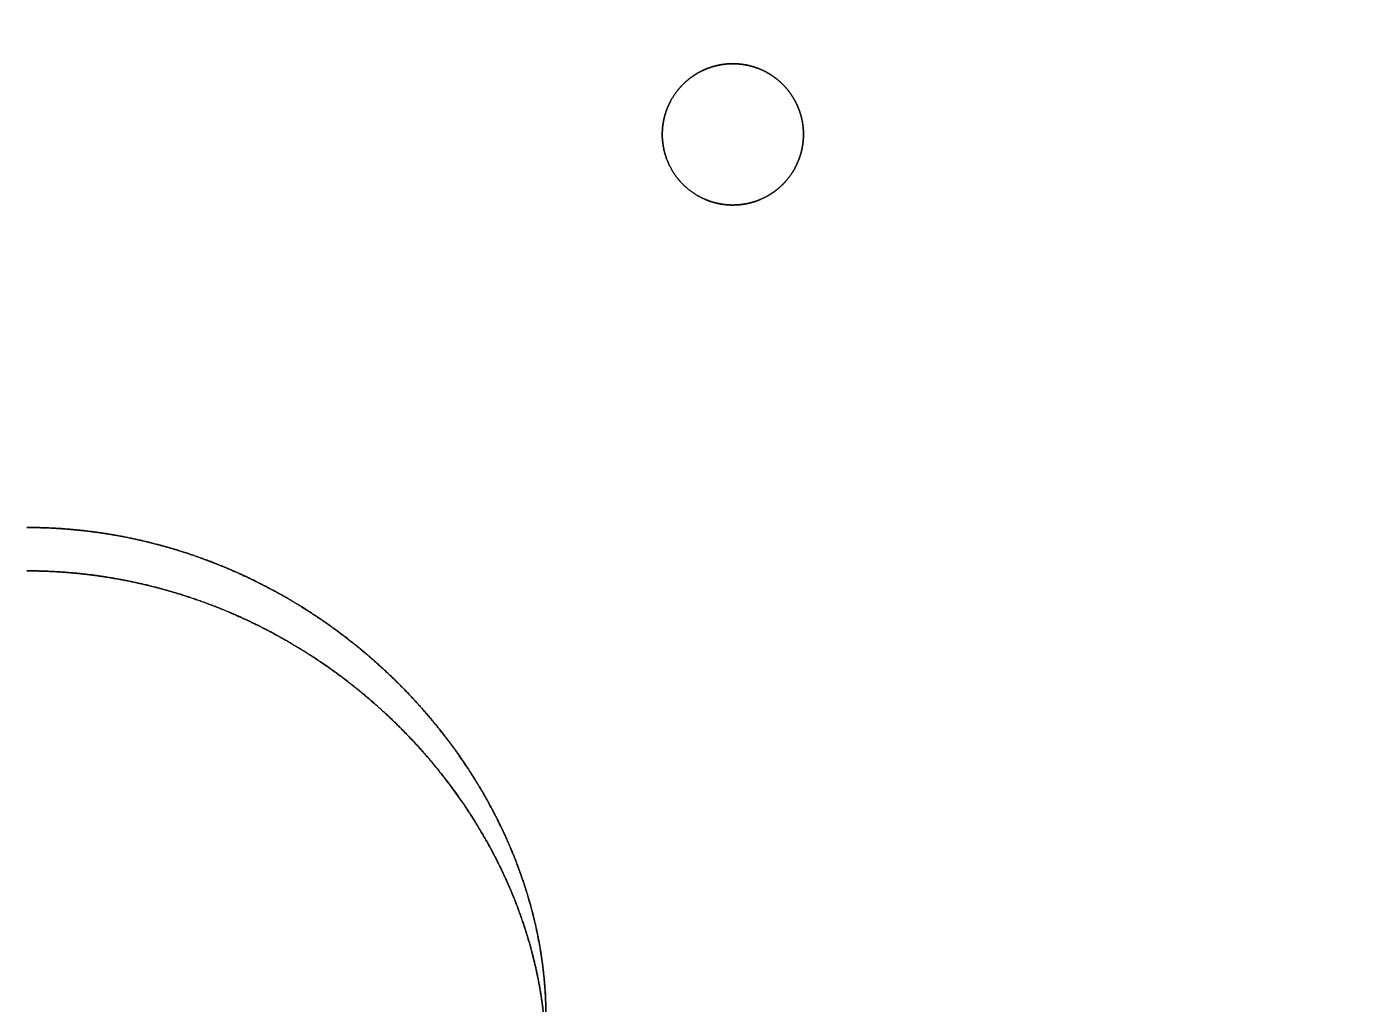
# Model space of a CAD drawing. Header units: millimetres. Extents: x -123 to 47, y -44 to 44.
# Drawn here: x -17 to 15.23, y -20.93 to 2.59 of the extents above; entities that cross this region are included whole.
import ezdxf

# ---------------------------------------------------------------- set-up
doc = ezdxf.new("R2010")
doc.units = ezdxf.units.MM

msp = doc.modelspace()

# ---------------------------------------------------------------- linework, layer by layer
for p, q in [((1.7, 0, 42.45), (1.7, 0, 44.45)), ((1.7, 0, 42.45), (1.7, 0, 44.45)), ((1.7, 0, -44.45), (1.7, 0, -42.45)), ((1.7, 0, -44.45), (1.7, 0, -42.45))]:
    msp.add_line(p, q)
for radius in [44.45, 44.45, 42.45, 42.45]:
    msp.add_circle((3, 0), radius)
for points, degree, knots in [([(1.7, 0, 44.45), (1.7, -0.154, 44.45), (1.684, -0.307, 44.449), (1.651, -0.456, 44.448), (1.605, -0.599, 44.446), (1.545, -0.734, 44.444), (1.474, -0.858, 44.442), (1.328, -1.068, 44.437), (1.254, -1.158, 44.435), (1.174, -1.24, 44.433), (1.09, -1.314, 44.431), (1.002, -1.38, 44.429), (0.912, -1.439, 44.427), (0.708, -1.551, 44.423), (0.594, -1.601, 44.421), (0.478, -1.641, 44.42), (0.359, -1.67, 44.419), (0.24, -1.69, 44.418), (0.12, -1.7, 44.417), (-0.088, -1.7, 44.417), (-0.176, -1.695, 44.418), (-0.264, -1.684, 44.418), (-0.352, -1.668, 44.419), (-0.439, -1.647, 44.42), (-0.525, -1.62, 44.42), (-0.644, -1.574, 44.422), (-0.679, -1.559, 44.423), (-0.714, -1.544, 44.423), (-0.748, -1.527, 44.424), (-0.783, -1.51, 44.424), (-0.816, -1.492, 44.425), (-1.04, -1.362, 44.429), (-1.227, -1.216, 44.434), (-1.397, -1.032, 44.439), (-1.54, -0.812, 44.444), (-1.644, -0.56, 44.448), (-1.7, -0.286, 44.45), (-1.7, 0.137, 44.45), (-1.687, 0.274, 44.45), (-1.662, 0.407, 44.449), (-1.624, 0.536, 44.447), (-1.576, 0.659, 44.445), (-1.519, 0.774, 44.443), (-1.386, 0.993, 44.439), (-1.31, 1.096, 44.437), (-1.227, 1.189, 44.434), (-1.139, 1.274, 44.432), (-1.046, 1.349, 44.43), (-0.949, 1.415, 44.428), (-0.816, 1.492, 44.425), (-0.783, 1.51, 44.424), (-0.748, 1.527, 44.424), (-0.714, 1.544, 44.423), (-0.679, 1.559, 44.423), (-0.644, 1.574, 44.422), (-0.525, 1.62, 44.42), (-0.439, 1.647, 44.42), (-0.352, 1.668, 44.419), (-0.264, 1.684, 44.418), (-0.176, 1.695, 44.418), (-0.088, 1.7, 44.417), (0.12, 1.7, 44.417), (0.24, 1.69, 44.418), (0.359, 1.67, 44.419), (0.478, 1.641, 44.42), (0.594, 1.601, 44.421), (0.708, 1.551, 44.423), (0.912, 1.439, 44.427), (1.002, 1.38, 44.429), (1.09, 1.314, 44.431), (1.174, 1.24, 44.433), (1.254, 1.158, 44.435), (1.328, 1.068, 44.437), (1.474, 0.858, 44.442), (1.545, 0.734, 44.444), (1.605, 0.599, 44.446), (1.651, 0.456, 44.448), (1.684, 0.307, 44.449), (1.7, 0.154, 44.45), (1.7, 0, 44.45)], 7, [0, 0, 0, 0, 0, 0, 0, 0, 0.250803, 0.250803, 0.250803, 0.250803, 0.250803, 0.250803, 0.468936, 0.468936, 0.468936, 0.468936, 0.468936, 0.468936, 0.729245, 0.729245, 0.729245, 0.729245, 0.729245, 0.729245, 0.920579, 0.920579, 0.920579, 0.920579, 0.920579, 0.920579, 1, 1, 1, 1, 1, 1, 1.451097, 1.451097, 1.451097, 1.451097, 1.451097, 1.451097, 1.667392, 1.667392, 1.667392, 1.667392, 1.667392, 1.667392, 1.895177, 1.895177, 1.895177, 1.895177, 1.895177, 1.895177, 1.972062, 1.972062, 1.972062, 1.972062, 1.972062, 1.972062, 2.157284, 2.157284, 2.157284, 2.157284, 2.157284, 2.157284, 2.409279, 2.409279, 2.409279, 2.409279, 2.409279, 2.409279, 2.620445, 2.620445, 2.620445, 2.620445, 2.620445, 2.620445, 2.863237, 2.863237, 2.863237, 2.863237, 2.863237, 2.863237, 2.863237, 2.863237]), ([(1.7, 0, -44.45), (1.7, 0.154, -44.45), (1.684, 0.307, -44.449), (1.651, 0.456, -44.448), (1.605, 0.599, -44.446), (1.545, 0.734, -44.444), (1.474, 0.858, -44.442), (1.328, 1.068, -44.437), (1.254, 1.158, -44.435), (1.174, 1.24, -44.433), (1.09, 1.314, -44.431), (1.002, 1.38, -44.429), (0.912, 1.439, -44.427), (0.708, 1.551, -44.423), (0.594, 1.601, -44.421), (0.478, 1.641, -44.42), (0.359, 1.67, -44.419), (0.24, 1.69, -44.418), (0.12, 1.7, -44.417), (-0.088, 1.7, -44.417), (-0.176, 1.695, -44.418), (-0.264, 1.684, -44.418), (-0.352, 1.668, -44.419), (-0.439, 1.647, -44.42), (-0.525, 1.62, -44.42), (-0.644, 1.574, -44.422), (-0.679, 1.559, -44.423), (-0.714, 1.544, -44.423), (-0.748, 1.527, -44.424), (-0.783, 1.51, -44.424), (-0.816, 1.492, -44.425), (-0.949, 1.415, -44.428), (-1.046, 1.349, -44.43), (-1.139, 1.274, -44.432), (-1.227, 1.189, -44.434), (-1.31, 1.096, -44.437), (-1.386, 0.993, -44.439), (-1.519, 0.774, -44.443), (-1.576, 0.659, -44.445), (-1.624, 0.536, -44.447), (-1.662, 0.407, -44.449), (-1.687, 0.274, -44.45), (-1.7, 0.137, -44.45), (-1.7, -0.286, -44.45), (-1.644, -0.56, -44.448), (-1.54, -0.812, -44.444), (-1.397, -1.032, -44.439), (-1.227, -1.216, -44.434), (-1.04, -1.362, -44.429), (-0.816, -1.492, -44.425), (-0.783, -1.51, -44.424), (-0.748, -1.527, -44.424), (-0.714, -1.544, -44.423), (-0.679, -1.559, -44.423), (-0.644, -1.574, -44.422), (-0.525, -1.62, -44.42), (-0.439, -1.647, -44.42), (-0.352, -1.668, -44.419), (-0.264, -1.684, -44.418), (-0.176, -1.695, -44.418), (-0.088, -1.7, -44.417), (0.12, -1.7, -44.417), (0.24, -1.69, -44.418), (0.359, -1.67, -44.419), (0.478, -1.641, -44.42), (0.594, -1.601, -44.421), (0.708, -1.551, -44.423), (0.912, -1.439, -44.427), (1.002, -1.38, -44.429), (1.09, -1.314, -44.431), (1.174, -1.24, -44.433), (1.254, -1.158, -44.435), (1.328, -1.068, -44.437), (1.474, -0.858, -44.442), (1.545, -0.734, -44.444), (1.605, -0.599, -44.446), (1.651, -0.456, -44.448), (1.684, -0.307, -44.449), (1.7, -0.154, -44.45), (1.7, 0, -44.45)], 7, [0, 0, 0, 0, 0, 0, 0, 0, 0.250803, 0.250803, 0.250803, 0.250803, 0.250803, 0.250803, 0.468936, 0.468936, 0.468936, 0.468936, 0.468936, 0.468936, 0.729245, 0.729245, 0.729245, 0.729245, 0.729245, 0.729245, 0.920579, 0.920579, 0.920579, 0.920579, 0.920579, 0.920579, 1, 1, 1, 1, 1, 1, 1.235301, 1.235301, 1.235301, 1.235301, 1.235301, 1.235301, 1.458732, 1.458732, 1.458732, 1.458732, 1.458732, 1.458732, 1.924713, 1.924713, 1.924713, 1.924713, 1.924713, 1.924713, 2.006754, 2.006754, 2.006754, 2.006754, 2.006754, 2.006754, 2.204401, 2.204401, 2.204401, 2.204401, 2.204401, 2.204401, 2.473299, 2.473299, 2.473299, 2.473299, 2.473299, 2.473299, 2.698629, 2.698629, 2.698629, 2.698629, 2.698629, 2.698629, 2.957707, 2.957707, 2.957707, 2.957707, 2.957707, 2.957707, 2.957707, 2.957707]), ([(1.7, 0, 42.45), (1.7, -0.154, 42.45), (1.684, -0.307, 42.449), (1.651, -0.456, 42.448), (1.605, -0.599, 42.446), (1.545, -0.734, 42.444), (1.474, -0.858, 42.441), (1.328, -1.068, 42.437), (1.254, -1.158, 42.434), (1.174, -1.24, 42.432), (1.09, -1.314, 42.43), (1.002, -1.38, 42.428), (0.912, -1.439, 42.426), (0.708, -1.551, 42.422), (0.594, -1.601, 42.42), (0.478, -1.641, 42.418), (0.359, -1.67, 42.417), (0.24, -1.69, 42.416), (0.12, -1.7, 42.416), (-0.088, -1.7, 42.416), (-0.176, -1.695, 42.416), (-0.264, -1.684, 42.417), (-0.352, -1.668, 42.417), (-0.439, -1.647, 42.418), (-0.525, -1.62, 42.419), (-0.644, -1.574, 42.421), (-0.679, -1.559, 42.421), (-0.714, -1.544, 42.422), (-0.748, -1.527, 42.423), (-0.783, -1.51, 42.423), (-0.816, -1.492, 42.424), (-1.04, -1.362, 42.428), (-1.227, -1.216, 42.433), (-1.397, -1.032, 42.438), (-1.54, -0.812, 42.444), (-1.644, -0.56, 42.448), (-1.7, -0.286, 42.45), (-1.7, 0.137, 42.45), (-1.687, 0.274, 42.449), (-1.662, 0.407, 42.448), (-1.624, 0.536, 42.447), (-1.576, 0.659, 42.445), (-1.519, 0.774, 42.443), (-1.386, 0.993, 42.439), (-1.31, 1.096, 42.436), (-1.227, 1.189, 42.434), (-1.139, 1.274, 42.431), (-1.046, 1.349, 42.429), (-0.949, 1.415, 42.426), (-0.816, 1.492, 42.424), (-0.783, 1.51, 42.423), (-0.748, 1.527, 42.423), (-0.714, 1.544, 42.422), (-0.679, 1.559, 42.421), (-0.644, 1.574, 42.421), (-0.525, 1.62, 42.419), (-0.439, 1.647, 42.418), (-0.352, 1.668, 42.417), (-0.264, 1.684, 42.417), (-0.176, 1.695, 42.416), (-0.088, 1.7, 42.416), (0.12, 1.7, 42.416), (0.24, 1.69, 42.416), (0.359, 1.67, 42.417), (0.478, 1.641, 42.418), (0.594, 1.601, 42.42), (0.708, 1.551, 42.422), (0.912, 1.439, 42.426), (1.002, 1.38, 42.428), (1.09, 1.314, 42.43), (1.174, 1.24, 42.432), (1.254, 1.158, 42.434), (1.328, 1.068, 42.437), (1.474, 0.858, 42.441), (1.545, 0.734, 42.444), (1.605, 0.599, 42.446), (1.651, 0.456, 42.448), (1.684, 0.307, 42.449), (1.7, 0.154, 42.45), (1.7, 0, 42.45)], 7, [0, 0, 0, 0, 0, 0, 0, 0, 0.250805, 0.250805, 0.250805, 0.250805, 0.250805, 0.250805, 0.46894, 0.46894, 0.46894, 0.46894, 0.46894, 0.46894, 0.729247, 0.729247, 0.729247, 0.729247, 0.729247, 0.729247, 0.920579, 0.920579, 0.920579, 0.920579, 0.920579, 0.920579, 1, 1, 1, 1, 1, 1, 1.451102, 1.451102, 1.451102, 1.451102, 1.451102, 1.451102, 1.667399, 1.667399, 1.667399, 1.667399, 1.667399, 1.667399, 1.895186, 1.895186, 1.895186, 1.895186, 1.895186, 1.895186, 1.97207, 1.97207, 1.97207, 1.97207, 1.97207, 1.97207, 2.157291, 2.157291, 2.157291, 2.157291, 2.157291, 2.157291, 2.409283, 2.409283, 2.409283, 2.409283, 2.409283, 2.409283, 2.620451, 2.620451, 2.620451, 2.620451, 2.620451, 2.620451, 2.863245, 2.863245, 2.863245, 2.863245, 2.863245, 2.863245, 2.863245, 2.863245]), ([(1.7, 0, 44.45), (1.7, -0.154, 44.45), (1.684, -0.307, 44.449), (1.651, -0.456, 44.448), (1.605, -0.599, 44.446), (1.545, -0.734, 44.444), (1.474, -0.858, 44.442), (1.328, -1.068, 44.437), (1.254, -1.158, 44.435), (1.174, -1.24, 44.433), (1.09, -1.314, 44.431), (1.002, -1.38, 44.429), (0.912, -1.439, 44.427), (0.708, -1.551, 44.423), (0.594, -1.601, 44.421), (0.478, -1.641, 44.42), (0.359, -1.67, 44.419), (0.24, -1.69, 44.418), (0.12, -1.7, 44.417), (-0.088, -1.7, 44.417), (-0.176, -1.695, 44.418), (-0.264, -1.684, 44.418), (-0.352, -1.668, 44.419), (-0.439, -1.647, 44.42), (-0.525, -1.62, 44.42), (-0.644, -1.574, 44.422), (-0.679, -1.559, 44.423), (-0.714, -1.544, 44.423), (-0.748, -1.527, 44.424), (-0.783, -1.51, 44.424), (-0.816, -1.492, 44.425), (-1.04, -1.362, 44.429), (-1.227, -1.216, 44.434), (-1.397, -1.032, 44.439), (-1.54, -0.812, 44.444), (-1.644, -0.56, 44.448), (-1.7, -0.286, 44.45), (-1.7, 0.137, 44.45), (-1.687, 0.274, 44.45), (-1.662, 0.407, 44.449), (-1.624, 0.536, 44.447), (-1.576, 0.659, 44.445), (-1.519, 0.774, 44.443), (-1.386, 0.993, 44.439), (-1.31, 1.096, 44.437), (-1.227, 1.189, 44.434), (-1.139, 1.274, 44.432), (-1.046, 1.349, 44.43), (-0.949, 1.415, 44.428), (-0.816, 1.492, 44.425), (-0.783, 1.51, 44.424), (-0.748, 1.527, 44.424), (-0.714, 1.544, 44.423), (-0.679, 1.559, 44.423), (-0.644, 1.574, 44.422), (-0.525, 1.62, 44.42), (-0.439, 1.647, 44.42), (-0.352, 1.668, 44.419), (-0.264, 1.684, 44.418), (-0.176, 1.695, 44.418), (-0.088, 1.7, 44.417), (0.12, 1.7, 44.417), (0.24, 1.69, 44.418), (0.359, 1.67, 44.419), (0.478, 1.641, 44.42), (0.594, 1.601, 44.421), (0.708, 1.551, 44.423), (0.912, 1.439, 44.427), (1.002, 1.38, 44.429), (1.09, 1.314, 44.431), (1.174, 1.24, 44.433), (1.254, 1.158, 44.435), (1.328, 1.068, 44.437), (1.474, 0.858, 44.442), (1.545, 0.734, 44.444), (1.605, 0.599, 44.446), (1.651, 0.456, 44.448), (1.684, 0.307, 44.449), (1.7, 0.154, 44.45), (1.7, 0, 44.45)], 7, [0, 0, 0, 0, 0, 0, 0, 0, 0.250803, 0.250803, 0.250803, 0.250803, 0.250803, 0.250803, 0.468936, 0.468936, 0.468936, 0.468936, 0.468936, 0.468936, 0.729245, 0.729245, 0.729245, 0.729245, 0.729245, 0.729245, 0.920579, 0.920579, 0.920579, 0.920579, 0.920579, 0.920579, 1, 1, 1, 1, 1, 1, 1.451097, 1.451097, 1.451097, 1.451097, 1.451097, 1.451097, 1.667392, 1.667392, 1.667392, 1.667392, 1.667392, 1.667392, 1.895177, 1.895177, 1.895177, 1.895177, 1.895177, 1.895177, 1.972062, 1.972062, 1.972062, 1.972062, 1.972062, 1.972062, 2.157284, 2.157284, 2.157284, 2.157284, 2.157284, 2.157284, 2.409279, 2.409279, 2.409279, 2.409279, 2.409279, 2.409279, 2.620445, 2.620445, 2.620445, 2.620445, 2.620445, 2.620445, 2.863237, 2.863237, 2.863237, 2.863237, 2.863237, 2.863237, 2.863237, 2.863237]), ([(1.7, 0, -44.45), (1.7, 0.154, -44.45), (1.684, 0.307, -44.449), (1.651, 0.456, -44.448), (1.605, 0.599, -44.446), (1.545, 0.734, -44.444), (1.474, 0.858, -44.442), (1.328, 1.068, -44.437), (1.254, 1.158, -44.435), (1.174, 1.24, -44.433), (1.09, 1.314, -44.431), (1.002, 1.38, -44.429), (0.912, 1.439, -44.427), (0.708, 1.551, -44.423), (0.594, 1.601, -44.421), (0.478, 1.641, -44.42), (0.359, 1.67, -44.419), (0.24, 1.69, -44.418), (0.12, 1.7, -44.417), (-0.088, 1.7, -44.417), (-0.176, 1.695, -44.418), (-0.264, 1.684, -44.418), (-0.352, 1.668, -44.419), (-0.439, 1.647, -44.42), (-0.525, 1.62, -44.42), (-0.644, 1.574, -44.422), (-0.679, 1.559, -44.423), (-0.714, 1.544, -44.423), (-0.748, 1.527, -44.424), (-0.783, 1.51, -44.424), (-0.816, 1.492, -44.425), (-0.949, 1.415, -44.428), (-1.046, 1.349, -44.43), (-1.139, 1.274, -44.432), (-1.227, 1.189, -44.434), (-1.31, 1.096, -44.437), (-1.386, 0.993, -44.439), (-1.519, 0.774, -44.443), (-1.576, 0.659, -44.445), (-1.624, 0.536, -44.447), (-1.662, 0.407, -44.449), (-1.687, 0.274, -44.45), (-1.7, 0.137, -44.45), (-1.7, -0.286, -44.45), (-1.644, -0.56, -44.448), (-1.54, -0.812, -44.444), (-1.397, -1.032, -44.439), (-1.227, -1.216, -44.434), (-1.04, -1.362, -44.429), (-0.816, -1.492, -44.425), (-0.783, -1.51, -44.424), (-0.748, -1.527, -44.424), (-0.714, -1.544, -44.423), (-0.679, -1.559, -44.423), (-0.644, -1.574, -44.422), (-0.525, -1.62, -44.42), (-0.439, -1.647, -44.42), (-0.352, -1.668, -44.419), (-0.264, -1.684, -44.418), (-0.176, -1.695, -44.418), (-0.088, -1.7, -44.417), (0.12, -1.7, -44.417), (0.24, -1.69, -44.418), (0.359, -1.67, -44.419), (0.478, -1.641, -44.42), (0.594, -1.601, -44.421), (0.708, -1.551, -44.423), (0.912, -1.439, -44.427), (1.002, -1.38, -44.429), (1.09, -1.314, -44.431), (1.174, -1.24, -44.433), (1.254, -1.158, -44.435), (1.328, -1.068, -44.437), (1.474, -0.858, -44.442), (1.545, -0.734, -44.444), (1.605, -0.599, -44.446), (1.651, -0.456, -44.448), (1.684, -0.307, -44.449), (1.7, -0.154, -44.45), (1.7, 0, -44.45)], 7, [0, 0, 0, 0, 0, 0, 0, 0, 0.250803, 0.250803, 0.250803, 0.250803, 0.250803, 0.250803, 0.468936, 0.468936, 0.468936, 0.468936, 0.468936, 0.468936, 0.729245, 0.729245, 0.729245, 0.729245, 0.729245, 0.729245, 0.920579, 0.920579, 0.920579, 0.920579, 0.920579, 0.920579, 1, 1, 1, 1, 1, 1, 1.235301, 1.235301, 1.235301, 1.235301, 1.235301, 1.235301, 1.458732, 1.458732, 1.458732, 1.458732, 1.458732, 1.458732, 1.924713, 1.924713, 1.924713, 1.924713, 1.924713, 1.924713, 2.006754, 2.006754, 2.006754, 2.006754, 2.006754, 2.006754, 2.204401, 2.204401, 2.204401, 2.204401, 2.204401, 2.204401, 2.473299, 2.473299, 2.473299, 2.473299, 2.473299, 2.473299, 2.698629, 2.698629, 2.698629, 2.698629, 2.698629, 2.698629, 2.957707, 2.957707, 2.957707, 2.957707, 2.957707, 2.957707, 2.957707, 2.957707]), ([(1.7, 0, -42.45), (1.7, 0.154, -42.45), (1.684, 0.307, -42.449), (1.651, 0.456, -42.448), (1.605, 0.599, -42.446), (1.545, 0.734, -42.444), (1.474, 0.858, -42.441), (1.328, 1.068, -42.437), (1.254, 1.158, -42.434), (1.174, 1.24, -42.432), (1.09, 1.314, -42.43), (1.002, 1.38, -42.428), (0.912, 1.439, -42.426), (0.708, 1.551, -42.422), (0.594, 1.601, -42.42), (0.478, 1.641, -42.418), (0.359, 1.67, -42.417), (0.24, 1.69, -42.416), (0.12, 1.7, -42.416), (-0.088, 1.7, -42.416), (-0.176, 1.695, -42.416), (-0.264, 1.684, -42.417), (-0.352, 1.668, -42.417), (-0.439, 1.647, -42.418), (-0.525, 1.62, -42.419), (-0.644, 1.574, -42.421), (-0.679, 1.559, -42.421), (-0.714, 1.544, -42.422), (-0.748, 1.527, -42.423), (-0.783, 1.51, -42.423), (-0.816, 1.492, -42.424), (-0.949, 1.415, -42.426), (-1.046, 1.349, -42.429), (-1.139, 1.274, -42.431), (-1.227, 1.189, -42.434), (-1.31, 1.096, -42.436), (-1.386, 0.993, -42.439), (-1.519, 0.774, -42.443), (-1.576, 0.659, -42.445), (-1.624, 0.536, -42.447), (-1.662, 0.407, -42.448), (-1.687, 0.274, -42.449), (-1.7, 0.137, -42.45), (-1.7, -0.286, -42.45), (-1.644, -0.56, -42.448), (-1.54, -0.812, -42.444), (-1.397, -1.032, -42.438), (-1.227, -1.216, -42.433), (-1.04, -1.362, -42.428), (-0.816, -1.492, -42.424), (-0.783, -1.51, -42.423), (-0.748, -1.527, -42.423), (-0.714, -1.544, -42.422), (-0.679, -1.559, -42.421), (-0.644, -1.574, -42.421), (-0.525, -1.62, -42.419), (-0.439, -1.647, -42.418), (-0.352, -1.668, -42.417), (-0.264, -1.684, -42.417), (-0.176, -1.695, -42.416), (-0.088, -1.7, -42.416), (0.12, -1.7, -42.416), (0.24, -1.69, -42.416), (0.359, -1.67, -42.417), (0.478, -1.641, -42.418), (0.594, -1.601, -42.42), (0.708, -1.551, -42.422), (0.912, -1.439, -42.426), (1.002, -1.38, -42.428), (1.09, -1.314, -42.43), (1.174, -1.24, -42.432), (1.254, -1.158, -42.434), (1.328, -1.068, -42.437), (1.474, -0.858, -42.441), (1.545, -0.734, -42.444), (1.605, -0.599, -42.446), (1.651, -0.456, -42.448), (1.684, -0.307, -42.449), (1.7, -0.154, -42.45), (1.7, 0, -42.45)], 7, [0, 0, 0, 0, 0, 0, 0, 0, 0.250805, 0.250805, 0.250805, 0.250805, 0.250805, 0.250805, 0.46894, 0.46894, 0.46894, 0.46894, 0.46894, 0.46894, 0.729247, 0.729247, 0.729247, 0.729247, 0.729247, 0.729247, 0.920579, 0.920579, 0.920579, 0.920579, 0.920579, 0.920579, 1, 1, 1, 1, 1, 1, 1.235303, 1.235303, 1.235303, 1.235303, 1.235303, 1.235303, 1.458737, 1.458737, 1.458737, 1.458737, 1.458737, 1.458737, 1.924723, 1.924723, 1.924723, 1.924723, 1.924723, 1.924723, 2.006765, 2.006765, 2.006765, 2.006765, 2.006765, 2.006765, 2.204409, 2.204409, 2.204409, 2.204409, 2.204409, 2.204409, 2.473305, 2.473305, 2.473305, 2.473305, 2.473305, 2.473305, 2.698638, 2.698638, 2.698638, 2.698638, 2.698638, 2.698638, 2.957718, 2.957718, 2.957718, 2.957718, 2.957718, 2.957718, 2.957718, 2.957718]), ([(1.7, 0, 42.45), (1.7, -0.154, 42.45), (1.684, -0.307, 42.449), (1.651, -0.456, 42.448), (1.605, -0.599, 42.446), (1.545, -0.734, 42.444), (1.474, -0.858, 42.441), (1.328, -1.068, 42.437), (1.254, -1.158, 42.434), (1.174, -1.24, 42.432), (1.09, -1.314, 42.43), (1.002, -1.38, 42.428), (0.912, -1.439, 42.426), (0.708, -1.551, 42.422), (0.594, -1.601, 42.42), (0.478, -1.641, 42.418), (0.359, -1.67, 42.417), (0.24, -1.69, 42.416), (0.12, -1.7, 42.416), (-0.088, -1.7, 42.416), (-0.176, -1.695, 42.416), (-0.264, -1.684, 42.417), (-0.352, -1.668, 42.417), (-0.439, -1.647, 42.418), (-0.525, -1.62, 42.419), (-0.644, -1.574, 42.421), (-0.679, -1.559, 42.421), (-0.714, -1.544, 42.422), (-0.748, -1.527, 42.423), (-0.783, -1.51, 42.423), (-0.816, -1.492, 42.424), (-1.04, -1.362, 42.428), (-1.227, -1.216, 42.433), (-1.397, -1.032, 42.438), (-1.54, -0.812, 42.444), (-1.644, -0.56, 42.448), (-1.7, -0.286, 42.45), (-1.7, 0.137, 42.45), (-1.687, 0.274, 42.449), (-1.662, 0.407, 42.448), (-1.624, 0.536, 42.447), (-1.576, 0.659, 42.445), (-1.519, 0.774, 42.443), (-1.386, 0.993, 42.439), (-1.31, 1.096, 42.436), (-1.227, 1.189, 42.434), (-1.139, 1.274, 42.431), (-1.046, 1.349, 42.429), (-0.949, 1.415, 42.426), (-0.816, 1.492, 42.424), (-0.783, 1.51, 42.423), (-0.748, 1.527, 42.423), (-0.714, 1.544, 42.422), (-0.679, 1.559, 42.421), (-0.644, 1.574, 42.421), (-0.525, 1.62, 42.419), (-0.439, 1.647, 42.418), (-0.352, 1.668, 42.417), (-0.264, 1.684, 42.417), (-0.176, 1.695, 42.416), (-0.088, 1.7, 42.416), (0.12, 1.7, 42.416), (0.24, 1.69, 42.416), (0.359, 1.67, 42.417), (0.478, 1.641, 42.418), (0.594, 1.601, 42.42), (0.708, 1.551, 42.422), (0.912, 1.439, 42.426), (1.002, 1.38, 42.428), (1.09, 1.314, 42.43), (1.174, 1.24, 42.432), (1.254, 1.158, 42.434), (1.328, 1.068, 42.437), (1.474, 0.858, 42.441), (1.545, 0.734, 42.444), (1.605, 0.599, 42.446), (1.651, 0.456, 42.448), (1.684, 0.307, 42.449), (1.7, 0.154, 42.45), (1.7, 0, 42.45)], 7, [0, 0, 0, 0, 0, 0, 0, 0, 0.250805, 0.250805, 0.250805, 0.250805, 0.250805, 0.250805, 0.46894, 0.46894, 0.46894, 0.46894, 0.46894, 0.46894, 0.729247, 0.729247, 0.729247, 0.729247, 0.729247, 0.729247, 0.920579, 0.920579, 0.920579, 0.920579, 0.920579, 0.920579, 1, 1, 1, 1, 1, 1, 1.451102, 1.451102, 1.451102, 1.451102, 1.451102, 1.451102, 1.667399, 1.667399, 1.667399, 1.667399, 1.667399, 1.667399, 1.895186, 1.895186, 1.895186, 1.895186, 1.895186, 1.895186, 1.97207, 1.97207, 1.97207, 1.97207, 1.97207, 1.97207, 2.157291, 2.157291, 2.157291, 2.157291, 2.157291, 2.157291, 2.409283, 2.409283, 2.409283, 2.409283, 2.409283, 2.409283, 2.620451, 2.620451, 2.620451, 2.620451, 2.620451, 2.620451, 2.863245, 2.863245, 2.863245, 2.863245, 2.863245, 2.863245, 2.863245, 2.863245]), ([(1.7, 0, -42.45), (1.7, 0.154, -42.45), (1.684, 0.307, -42.449), (1.651, 0.456, -42.448), (1.605, 0.599, -42.446), (1.545, 0.734, -42.444), (1.474, 0.858, -42.441), (1.328, 1.068, -42.437), (1.254, 1.158, -42.434), (1.174, 1.24, -42.432), (1.09, 1.314, -42.43), (1.002, 1.38, -42.428), (0.912, 1.439, -42.426), (0.708, 1.551, -42.422), (0.594, 1.601, -42.42), (0.478, 1.641, -42.418), (0.359, 1.67, -42.417), (0.24, 1.69, -42.416), (0.12, 1.7, -42.416), (-0.088, 1.7, -42.416), (-0.176, 1.695, -42.416), (-0.264, 1.684, -42.417), (-0.352, 1.668, -42.417), (-0.439, 1.647, -42.418), (-0.525, 1.62, -42.419), (-0.644, 1.574, -42.421), (-0.679, 1.559, -42.421), (-0.714, 1.544, -42.422), (-0.748, 1.527, -42.423), (-0.783, 1.51, -42.423), (-0.816, 1.492, -42.424), (-0.949, 1.415, -42.426), (-1.046, 1.349, -42.429), (-1.139, 1.274, -42.431), (-1.227, 1.189, -42.434), (-1.31, 1.096, -42.436), (-1.386, 0.993, -42.439), (-1.519, 0.774, -42.443), (-1.576, 0.659, -42.445), (-1.624, 0.536, -42.447), (-1.662, 0.407, -42.448), (-1.687, 0.274, -42.449), (-1.7, 0.137, -42.45), (-1.7, -0.286, -42.45), (-1.644, -0.56, -42.448), (-1.54, -0.812, -42.444), (-1.397, -1.032, -42.438), (-1.227, -1.216, -42.433), (-1.04, -1.362, -42.428), (-0.816, -1.492, -42.424), (-0.783, -1.51, -42.423), (-0.748, -1.527, -42.423), (-0.714, -1.544, -42.422), (-0.679, -1.559, -42.421), (-0.644, -1.574, -42.421), (-0.525, -1.62, -42.419), (-0.439, -1.647, -42.418), (-0.352, -1.668, -42.417), (-0.264, -1.684, -42.417), (-0.176, -1.695, -42.416), (-0.088, -1.7, -42.416), (0.12, -1.7, -42.416), (0.24, -1.69, -42.416), (0.359, -1.67, -42.417), (0.478, -1.641, -42.418), (0.594, -1.601, -42.42), (0.708, -1.551, -42.422), (0.912, -1.439, -42.426), (1.002, -1.38, -42.428), (1.09, -1.314, -42.43), (1.174, -1.24, -42.432), (1.254, -1.158, -42.434), (1.328, -1.068, -42.437), (1.474, -0.858, -42.441), (1.545, -0.734, -42.444), (1.605, -0.599, -42.446), (1.651, -0.456, -42.448), (1.684, -0.307, -42.449), (1.7, -0.154, -42.45), (1.7, 0, -42.45)], 7, [0, 0, 0, 0, 0, 0, 0, 0, 0.250805, 0.250805, 0.250805, 0.250805, 0.250805, 0.250805, 0.46894, 0.46894, 0.46894, 0.46894, 0.46894, 0.46894, 0.729247, 0.729247, 0.729247, 0.729247, 0.729247, 0.729247, 0.920579, 0.920579, 0.920579, 0.920579, 0.920579, 0.920579, 1, 1, 1, 1, 1, 1, 1.235303, 1.235303, 1.235303, 1.235303, 1.235303, 1.235303, 1.458737, 1.458737, 1.458737, 1.458737, 1.458737, 1.458737, 1.924723, 1.924723, 1.924723, 1.924723, 1.924723, 1.924723, 2.006765, 2.006765, 2.006765, 2.006765, 2.006765, 2.006765, 2.204409, 2.204409, 2.204409, 2.204409, 2.204409, 2.204409, 2.473305, 2.473305, 2.473305, 2.473305, 2.473305, 2.473305, 2.698638, 2.698638, 2.698638, 2.698638, 2.698638, 2.698638, 2.957718, 2.957718, 2.957718, 2.957718, 2.957718, 2.957718, 2.957718, 2.957718]), ([(-17, -9.459, 41.383), (-16.219, -9.459, 41.383), (-15.437, -9.516, 41.37), (-14.659, -9.629, 41.344), (-13.886, -9.8, 41.304), (-13.122, -10.028, 41.25), (-12.368, -10.313, 41.181), (-11.63, -10.656, 41.093), (-10.212, -11.447, 40.88), (-9.531, -11.891, 40.755), (-8.872, -12.39, 40.609), (-8.237, -12.945, 40.438), (-7.633, -13.558, 40.239), (-7.067, -14.227, 40.007), (-6.547, -14.952, 39.738), (-5.726, -16.333, 39.187), (-5.4, -16.972, 38.92), (-5.113, -17.642, 38.626), (-4.874, -18.338, 38.303), (-4.69, -19.051, 37.954), (-4.564, -19.775, 37.578), (-4.5, -20.502, 37.18), (-4.5, -22.31, 36.136), (-4.644, -23.35, 35.487), (-4.919, -24.33, 34.828), (-5.314, -25.237, 34.173), (-5.809, -26.064, 33.537), (-6.386, -26.806, 32.935), (-7.02, -27.462, 32.379), (-8.652, -28.858, 31.152), (-9.719, -29.534, 30.514), (-10.855, -30.075, 29.975), (-12.039, -30.495, 29.54), (-13.256, -30.803, 29.213), (-14.495, -31.007, 28.993), (-15.746, -31.109, 28.883), (-17, -31.109, 28.883)], 8, [0, 0, 0, 0, 0, 0, 0, 0, 0, 0.182746, 0.182746, 0.182746, 0.182746, 0.182746, 0.182746, 0.182746, 0.360107, 0.360107, 0.360107, 0.360107, 0.360107, 0.360107, 0.360107, 0.496917, 0.496917, 0.496917, 0.496917, 0.496917, 0.496917, 0.496917, 0.702196, 0.702196, 0.702196, 0.702196, 0.702196, 0.702196, 0.702196, 1, 1, 1, 1, 1, 1, 1, 1, 1]), ([(-17, -31.109, -28.883), (-16.056, -31.109, -28.883), (-15.114, -31.051, -28.945), (-14.176, -30.936, -29.07), (-13.248, -30.761, -29.256), (-12.334, -30.526, -29.504), (-11.44, -30.227, -29.812), (-10.573, -29.86, -30.179), (-9.03, -29.042, -30.965), (-8.341, -28.61, -31.37), (-7.682, -28.119, -31.817), (-7.062, -27.565, -32.304), (-6.49, -26.945, -32.826), (-5.976, -26.255, -33.38), (-5.535, -25.492, -33.959), (-4.934, -24.066, -34.976), (-4.736, -23.457, -35.394), (-4.59, -22.829, -35.806), (-4.496, -22.186, -36.209), (-4.455, -21.532, -36.601), (-4.467, -20.869, -36.98), (-4.532, -20.201, -37.343), (-4.842, -18.438, -38.257), (-5.168, -17.383, -38.757), (-5.606, -16.381, -39.193), (-6.139, -15.444, -39.568), (-6.747, -14.579, -39.888), (-7.416, -13.792, -40.159), (-8.129, -13.086, -40.388), (-9.772, -11.707, -40.811), (-10.729, -11.061, -40.992), (-11.726, -10.525, -41.131), (-12.753, -10.098, -41.235), (-13.8, -9.778, -41.31), (-14.861, -9.565, -41.358), (-15.93, -9.459, -41.383), (-17, -9.459, -41.383)], 8, [0, 0, 0, 0, 0, 0, 0, 0, 0, 0.215269, 0.215269, 0.215269, 0.215269, 0.215269, 0.215269, 0.215269, 0.399929, 0.399929, 0.399929, 0.399929, 0.399929, 0.399929, 0.399929, 0.529505, 0.529505, 0.529505, 0.529505, 0.529505, 0.529505, 0.529505, 0.742047, 0.742047, 0.742047, 0.742047, 0.742047, 0.742047, 0.742047, 1, 1, 1, 1, 1, 1, 1, 1, 1]), ([(-17, -9.459, 41.383), (-16.219, -9.459, 41.383), (-15.437, -9.516, 41.37), (-14.659, -9.629, 41.344), (-13.886, -9.8, 41.304), (-13.122, -10.028, 41.25), (-12.368, -10.313, 41.181), (-11.63, -10.656, 41.093), (-10.212, -11.447, 40.88), (-9.531, -11.891, 40.755), (-8.872, -12.39, 40.609), (-8.237, -12.945, 40.438), (-7.633, -13.558, 40.239), (-7.067, -14.227, 40.007), (-6.547, -14.952, 39.738), (-5.726, -16.333, 39.187), (-5.4, -16.972, 38.92), (-5.113, -17.642, 38.626), (-4.874, -18.338, 38.303), (-4.69, -19.051, 37.954), (-4.564, -19.775, 37.578), (-4.5, -20.502, 37.18), (-4.5, -22.31, 36.136), (-4.644, -23.35, 35.487), (-4.919, -24.33, 34.828), (-5.314, -25.237, 34.173), (-5.809, -26.064, 33.537), (-6.386, -26.806, 32.935), (-7.02, -27.462, 32.379), (-8.652, -28.858, 31.152), (-9.719, -29.534, 30.514), (-10.855, -30.075, 29.975), (-12.039, -30.495, 29.54), (-13.256, -30.803, 29.213), (-14.495, -31.007, 28.993), (-15.746, -31.109, 28.883), (-17, -31.109, 28.883)], 8, [0, 0, 0, 0, 0, 0, 0, 0, 0, 0.182746, 0.182746, 0.182746, 0.182746, 0.182746, 0.182746, 0.182746, 0.360107, 0.360107, 0.360107, 0.360107, 0.360107, 0.360107, 0.360107, 0.496917, 0.496917, 0.496917, 0.496917, 0.496917, 0.496917, 0.496917, 0.702196, 0.702196, 0.702196, 0.702196, 0.702196, 0.702196, 0.702196, 1, 1, 1, 1, 1, 1, 1, 1, 1]), ([(-17, -31.109, -28.883), (-16.056, -31.109, -28.883), (-15.114, -31.051, -28.945), (-14.176, -30.936, -29.07), (-13.248, -30.761, -29.256), (-12.334, -30.526, -29.504), (-11.44, -30.227, -29.812), (-10.573, -29.86, -30.179), (-9.03, -29.042, -30.965), (-8.341, -28.61, -31.37), (-7.682, -28.119, -31.817), (-7.062, -27.565, -32.304), (-6.49, -26.945, -32.826), (-5.976, -26.255, -33.38), (-5.535, -25.492, -33.959), (-4.934, -24.066, -34.976), (-4.736, -23.457, -35.394), (-4.59, -22.829, -35.806), (-4.496, -22.186, -36.209), (-4.455, -21.532, -36.601), (-4.467, -20.869, -36.98), (-4.532, -20.201, -37.343), (-4.842, -18.438, -38.257), (-5.168, -17.383, -38.757), (-5.606, -16.381, -39.193), (-6.139, -15.444, -39.568), (-6.747, -14.579, -39.888), (-7.416, -13.792, -40.159), (-8.129, -13.086, -40.388), (-9.772, -11.707, -40.811), (-10.729, -11.061, -40.992), (-11.726, -10.525, -41.131), (-12.753, -10.098, -41.235), (-13.8, -9.778, -41.31), (-14.861, -9.565, -41.358), (-15.93, -9.459, -41.383), (-17, -9.459, -41.383)], 8, [0, 0, 0, 0, 0, 0, 0, 0, 0, 0.215269, 0.215269, 0.215269, 0.215269, 0.215269, 0.215269, 0.215269, 0.399929, 0.399929, 0.399929, 0.399929, 0.399929, 0.399929, 0.399929, 0.529505, 0.529505, 0.529505, 0.529505, 0.529505, 0.529505, 0.529505, 0.742047, 0.742047, 0.742047, 0.742047, 0.742047, 0.742047, 0.742047, 1, 1, 1, 1, 1, 1, 1, 1, 1]), ([(-17, -10.503, 43.191), (-16.219, -10.503, 43.191), (-15.438, -10.559, 43.178), (-14.66, -10.672, 43.15), (-13.887, -10.842, 43.109), (-13.123, -11.068, 43.052), (-12.369, -11.351, 42.979), (-11.63, -11.692, 42.887), (-10.212, -12.477, 42.665), (-9.532, -12.918, 42.536), (-8.872, -13.415, 42.385), (-8.237, -13.967, 42.209), (-7.634, -14.576, 42.004), (-7.067, -15.242, 41.767), (-6.547, -15.965, 41.493), (-5.726, -17.341, 40.933), (-5.399, -17.978, 40.662), (-5.113, -18.647, 40.364), (-4.874, -19.341, 40.039), (-4.689, -20.053, 39.687), (-4.564, -20.776, 39.311), (-4.5, -21.502, 38.912), (-4.5, -23.309, 37.869), (-4.643, -24.349, 37.222), (-4.919, -25.331, 36.566), (-5.313, -26.241, 35.915), (-5.808, -27.071, 35.285), (-6.385, -27.817, 34.688), (-7.02, -28.477, 34.139), (-8.653, -29.883, 32.925), (-9.72, -30.564, 32.296), (-10.857, -31.11, 31.765), (-12.041, -31.533, 31.337), (-13.258, -31.844, 31.015), (-14.496, -32.05, 30.8), (-15.746, -32.153, 30.691), (-17, -32.153, 30.691)], 8, [0, 0, 0, 0, 0, 0, 0, 0, 0, 0.182834, 0.182834, 0.182834, 0.182834, 0.182834, 0.182834, 0.182834, 0.360106, 0.360106, 0.360106, 0.360106, 0.360106, 0.360106, 0.360106, 0.496955, 0.496955, 0.496955, 0.496955, 0.496955, 0.496955, 0.496955, 0.702212, 0.702212, 0.702212, 0.702212, 0.702212, 0.702212, 0.702212, 1, 1, 1, 1, 1, 1, 1, 1, 1]), ([(-17, -32.153, -30.691), (-16.057, -32.153, -30.691), (-15.115, -32.095, -30.753), (-14.177, -31.978, -30.875), (-13.249, -31.802, -31.058), (-12.335, -31.564, -31.302), (-11.441, -31.263, -31.605), (-10.574, -30.892, -31.966), (-9.03, -30.068, -32.741), (-8.341, -29.632, -33.141), (-7.682, -29.138, -33.583), (-7.062, -28.581, -34.063), (-6.489, -27.957, -34.58), (-5.976, -27.264, -35.128), (-5.535, -26.498, -35.703), (-4.934, -25.069, -36.713), (-4.736, -24.458, -37.129), (-4.59, -23.83, -37.539), (-4.496, -23.186, -37.941), (-4.455, -22.531, -38.333), (-4.467, -21.868, -38.711), (-4.532, -21.201, -39.075), (-4.842, -19.441, -39.992), (-5.167, -18.389, -40.496), (-5.605, -17.39, -40.937), (-6.138, -16.455, -41.317), (-6.747, -15.594, -41.644), (-7.416, -14.81, -41.922), (-8.129, -14.108, -42.157), (-9.773, -12.735, -42.594), (-10.73, -12.093, -42.782), (-11.728, -11.561, -42.926), (-12.755, -11.137, -43.036), (-13.802, -10.82, -43.114), (-14.862, -10.609, -43.166), (-15.93, -10.503, -43.191), (-17, -10.503, -43.191)], 8, [0, 0, 0, 0, 0, 0, 0, 0, 0, 0.215412, 0.215412, 0.215412, 0.215412, 0.215412, 0.215412, 0.215412, 0.400034, 0.400034, 0.400034, 0.400034, 0.400034, 0.400034, 0.400034, 0.529647, 0.529647, 0.529647, 0.529647, 0.529647, 0.529647, 0.529647, 0.742057, 0.742057, 0.742057, 0.742057, 0.742057, 0.742057, 0.742057, 1, 1, 1, 1, 1, 1, 1, 1, 1]), ([(-17, -10.503, 43.191), (-16.219, -10.503, 43.191), (-15.438, -10.559, 43.178), (-14.66, -10.672, 43.15), (-13.887, -10.842, 43.109), (-13.123, -11.068, 43.052), (-12.369, -11.351, 42.979), (-11.63, -11.692, 42.887), (-10.212, -12.477, 42.665), (-9.532, -12.918, 42.536), (-8.872, -13.415, 42.385), (-8.237, -13.967, 42.209), (-7.634, -14.576, 42.004), (-7.067, -15.242, 41.767), (-6.547, -15.965, 41.493), (-5.726, -17.341, 40.933), (-5.399, -17.978, 40.662), (-5.113, -18.647, 40.364), (-4.874, -19.341, 40.039), (-4.689, -20.053, 39.687), (-4.564, -20.776, 39.311), (-4.5, -21.502, 38.912), (-4.5, -23.309, 37.869), (-4.643, -24.349, 37.222), (-4.919, -25.331, 36.566), (-5.313, -26.241, 35.915), (-5.808, -27.071, 35.285), (-6.385, -27.817, 34.688), (-7.02, -28.477, 34.139), (-8.653, -29.883, 32.925), (-9.72, -30.564, 32.296), (-10.857, -31.11, 31.765), (-12.041, -31.533, 31.337), (-13.258, -31.844, 31.015), (-14.496, -32.05, 30.8), (-15.746, -32.153, 30.691), (-17, -32.153, 30.691)], 8, [0, 0, 0, 0, 0, 0, 0, 0, 0, 0.182834, 0.182834, 0.182834, 0.182834, 0.182834, 0.182834, 0.182834, 0.360106, 0.360106, 0.360106, 0.360106, 0.360106, 0.360106, 0.360106, 0.496955, 0.496955, 0.496955, 0.496955, 0.496955, 0.496955, 0.496955, 0.702212, 0.702212, 0.702212, 0.702212, 0.702212, 0.702212, 0.702212, 1, 1, 1, 1, 1, 1, 1, 1, 1]), ([(-17, -32.153, -30.691), (-16.057, -32.153, -30.691), (-15.115, -32.095, -30.753), (-14.177, -31.978, -30.875), (-13.249, -31.802, -31.058), (-12.335, -31.564, -31.302), (-11.441, -31.263, -31.605), (-10.574, -30.892, -31.966), (-9.03, -30.068, -32.741), (-8.341, -29.632, -33.141), (-7.682, -29.138, -33.583), (-7.062, -28.581, -34.063), (-6.489, -27.957, -34.58), (-5.976, -27.264, -35.128), (-5.535, -26.498, -35.703), (-4.934, -25.069, -36.713), (-4.736, -24.458, -37.129), (-4.59, -23.83, -37.539), (-4.496, -23.186, -37.941), (-4.455, -22.531, -38.333), (-4.467, -21.868, -38.711), (-4.532, -21.201, -39.075), (-4.842, -19.441, -39.992), (-5.167, -18.389, -40.496), (-5.605, -17.39, -40.937), (-6.138, -16.455, -41.317), (-6.747, -15.594, -41.644), (-7.416, -14.81, -41.922), (-8.129, -14.108, -42.157), (-9.773, -12.735, -42.594), (-10.73, -12.093, -42.782), (-11.728, -11.561, -42.926), (-12.755, -11.137, -43.036), (-13.802, -10.82, -43.114), (-14.862, -10.609, -43.166), (-15.93, -10.503, -43.191), (-17, -10.503, -43.191)], 8, [0, 0, 0, 0, 0, 0, 0, 0, 0, 0.215412, 0.215412, 0.215412, 0.215412, 0.215412, 0.215412, 0.215412, 0.400034, 0.400034, 0.400034, 0.400034, 0.400034, 0.400034, 0.400034, 0.529647, 0.529647, 0.529647, 0.529647, 0.529647, 0.529647, 0.529647, 0.742057, 0.742057, 0.742057, 0.742057, 0.742057, 0.742057, 0.742057, 1, 1, 1, 1, 1, 1, 1, 1, 1])]:
    msp.add_open_spline(points, degree=degree, knots=knots)

doc.saveas('drawing.dxf')
